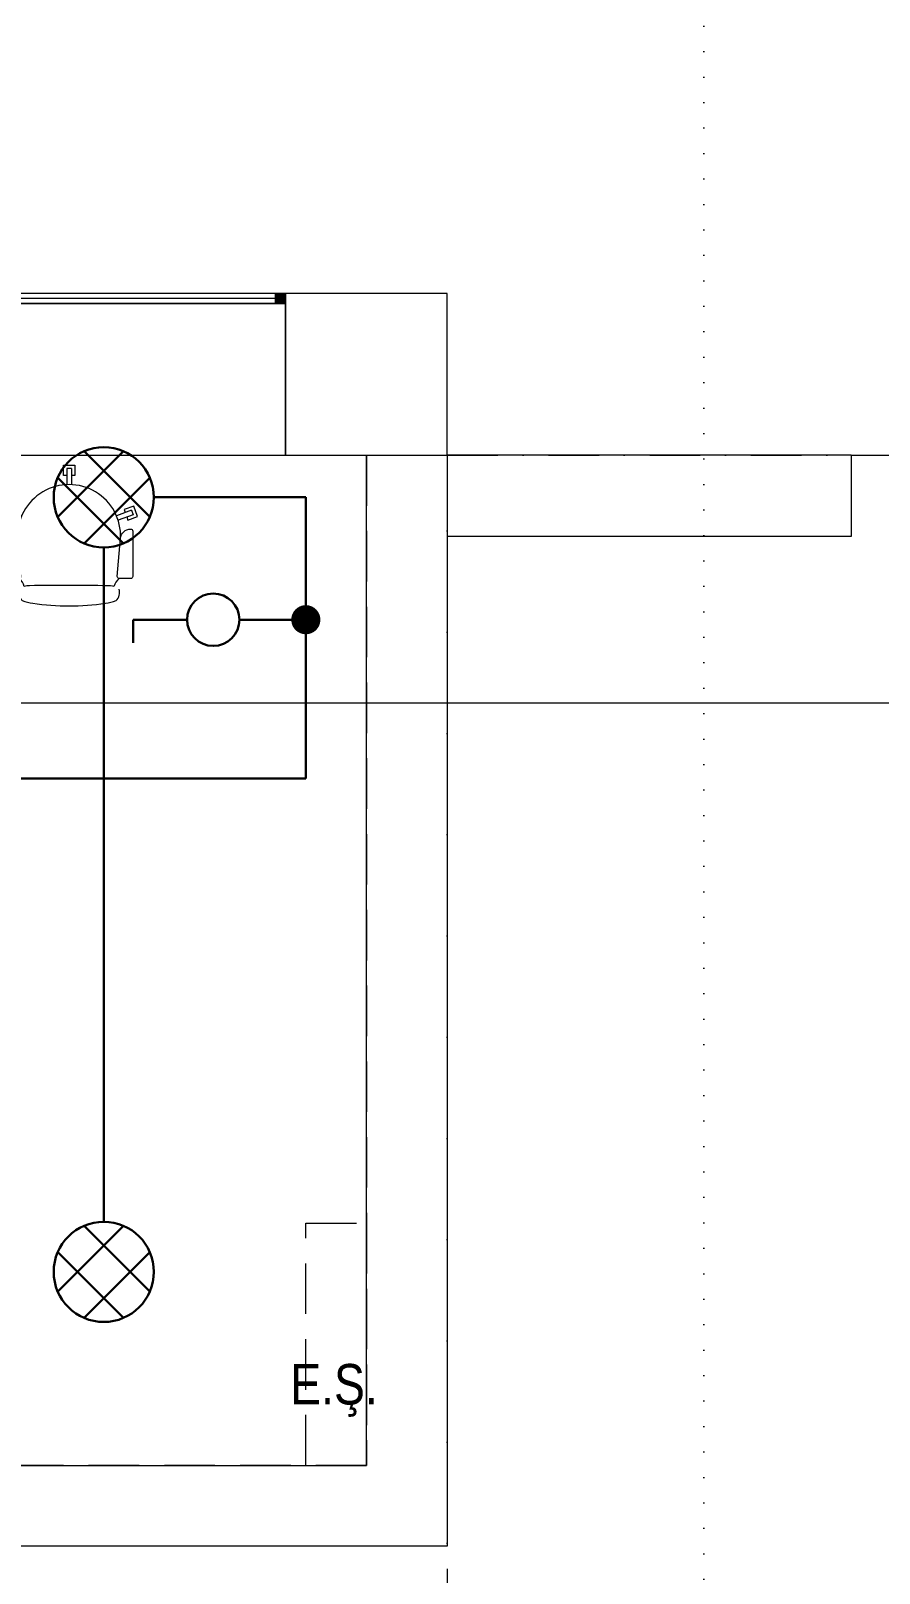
# Model space of a CAD drawing. Header units: metres. Extents: x -13316 to 152404, y -3899 to 30226.
# Drawn here: x 68539 to 68959, y -233 to 530 of the extents above; entities that cross this region are included whole.
import ezdxf

# ---------------------------------------------------------------- set-up
doc = ezdxf.new("R2010")
doc.units = ezdxf.units.M
doc.header["$LTSCALE"] = 100
doc.header["$MEASUREMENT"] = 0
doc.header["$PDMODE"] = 1
for name, pattern in [('DASHDOT2', [0.5, 0.25, -0.125, 0, -0.125]), ('DOT2', [0.125, 0, -0.125]), ('HIDDEN', [0.375, 0.25, -0.125])]:
    doc.linetypes.add(name, pattern=pattern)
doc.layers.get('0').update_dxf_attribs({"color": 9, "lineweight": 9})
for name, color, linetype, lineweight in [('01', 9, 'Continuous', 9), ('05', 9, 'Continuous', 9), ('06D', 9, 'Continuous', 9), ('10', 9, 'Continuous', 9), ('15', 9, 'Continuous', 9), ('20', 9, 'DOT2', 9), ('21', 9, 'Continuous', 9), ('21_mahal200', 9, 'Continuous', 9), ('24', 9, 'DASHDOT2', 9), ('E-2x26W GÖMME PL COMPACT FLUORESAN ARMATÜR', 7, 'Continuous', 30), ('E-ANAHTAR', 7, 'Continuous', 30), ('E-KABLO', 7, 'Continuous', 30)]:
    doc.layers.add(name, color=color, linetype=linetype, lineweight=lineweight)
doc.styles.add('MuuM_TEXT-STANDART', font='ARIALN.TTF')
doc.dimstyles.new('MuuM_DIM200', dxfattribs={"dimscale": 20, "dimtxt": 2, "dimasz": 1, "dimexe": 1, "dimexo": 1, "dimgap": 1, "dimtad": 1, "dimdec": 1, "dimrnd": 0.5, "dimdsep": 46, "dimtxsty": 'MuuM_TEXT-STANDART', "dimblk": 'ARCHTICK', "dimcen": 0, "dimdle": 0.15, "dimclrd": 256, "dimclre": 256, "dimclrt": 256, "dimadec": 0, "dimazin": 0, "dimtfac": 5, "dimtdec": 1, "dimtix": 1, "dimtmove": 2, "dimatfit": 3, "dimldrblk": 'DOT', "dimfxl": 3, "dimfxlon": 1, "dimtolj": 1, "dimlwd": -1, "dimlwe": -1, "dimarcsym": 0})

# ---------------------------------------------------------------- blocks, each defined once
blk = doc.blocks.new('p-akslar_yeni')
at = {"layer": '24'}
for points in [[(18840, -8575), (20860.95, -8575)], [(18840, -8575), (18840, -11897.18)]]:
    blk.add_lwpolyline(points, dxfattribs=at)
blk = doc.blocks.new('100_2x26W GÖMME PL COMPACT FLUORESAN ARMATÜR')
at = {"layer": 'E-2x26W GÖMME PL COMPACT FLUORESAN ARMATÜR', "color": 7}
for p, q in [((-1.426, -0.605), (0.605, 1.426)), ((-0.605, 1.426), (1.426, -0.605)), ((-1.426, 0.605), (0.605, -1.426)), ((-0.605, -1.426), (1.426, 0.605))]:
    blk.add_line(p, q, dxfattribs=at)
at = {"layer": 'E-2x26W GÖMME PL COMPACT FLUORESAN ARMATÜR', "color": 4}
blk.add_circle((0, 0), 1.549, dxfattribs=at)
blk = doc.blocks.new('100_ANAHTAR')
at = {"layer": 'E-ANAHTAR', "color": 4}
for p, q in [((0, 5.345), (-0.714, 5.345)), ((0, 3.673), (0, 5.345)), ((0, 2.053), (0, 0))]:
    blk.add_line(p, q, dxfattribs=at)
blk.add_circle((0, 2.863), 0.81, dxfattribs=at)
blk = doc.blocks.new('p-kolon_80x80')
blk.add_lwpolyline([(-40, -40), (40, -40), (40, 40), (-40, 40)], close=True)
blk = doc.blocks.new('1.bod.mimari.elk')
at = {"layer": '01'}
blk.add_blockref('p-kolon_80x80', (12385, -8590), dxfattribs=at)
blk = doc.blocks.new('gr-p-birim eleman')
blk.add_lwpolyline([(-1, 0), (0, 0), (0, 1), (-1, 1)], close=True)
blk = doc.blocks.new('m-o-burosit-p-s')
for p, q in [((-32.07, 29.47), (-24.59, 32.12)), ((31.36, 29.47), (23.88, 32.12)), ((-31.29, 27.28), (-32.07, 29.47)), ((-31.29, 27.28), (-23.77, 29.94)), ((30.58, 27.28), (23.05, 29.94)), ((30.58, 27.28), (31.36, 29.47)), ((-1.52, 6.65), (-1.52, 14.56)), ((0.81, 6.65), (0.81, 14.56)), ((-1.52, 6.65), (0.81, 6.65))]:
    blk.add_line(p, q)
for points in [[(24.34, 66.31, 0.288334), (22.89, 71.95, 0.063046), (17.64, 73.3, 0.040602), (-0.36, 74.55, 0.040602), (-18.36, 73.3, 0.063046), (-23.61, 71.95, 0.288334), (-25.05, 66.31)], [(-22.56, 65.01, 0.08948), (-19.21, 64.65, 0.009114), (-0.36, 64.45, 0.007133), (19.31, 64.63, 0.067763), (21.85, 65.01, 0.067763)]]:
    blk.add_lwpolyline(points, format="xyb")
for points in [[(-30.81, 61.05), (-25.2, 61.05, -0.439586), (-24.21, 59.96), (-25.83, 41.12, -0.389289), (-30.81, 36.55, -0.414214), (-31.81, 37.55), (-31.81, 60.05, -0.414214)], [(30.1, 61.05), (24.49, 61.05, 0.439586), (23.49, 59.96), (25.12, 41.12, 0.389289), (30.1, 36.55, 0.414214), (31.1, 37.55), (31.1, 60.05, 0.414214)]]:
    blk.add_lwpolyline(points, format="xyb", close=True)
for points in [[(-28.91, 30.59), (-29.44, 32.09), (-34.15, 30.42), (-32.32, 25.23), (-27.6, 26.9), (-28.13, 28.4)], [(28.2, 30.59), (28.72, 32.09), (33.44, 30.42), (31.61, 25.23), (26.89, 26.9), (27.42, 28.4)], [(0.81, 10), (2.39, 10), (2.39, 5), (-3.11, 5), (-3.11, 10), (-1.52, 10)]]:
    blk.add_lwpolyline(points)
for centre, radius, start, end in [((-28.88, 66.36), 6.47, 304.70897, 347.86293), ((28.17, 66.36), 6.47, 192.13707, 235.29103), ((-0.36, 40.04), 25.49, 177.57583, 2.42417)]:
    blk.add_arc(centre, radius, start, end)
blk.add_point((0, 0))
blk = doc.blocks.new('P-KURANGLEZ')
at = {"layer": '01'}
blk.add_lwpolyline([(7525, -500), (12385, -500), (12385, -5), (12385, 0), (12425, 0), (12425, -540), (7525, -540)], close=True, dxfattribs=at)
blk = doc.blocks.new('prf-10x10')
blk.add_lwpolyline([(-5, -5), (5, -5), (5, 5), (-5, 5)], close=True)
at = {"color": 255}
blk.add_solid([(-5, -5), (5, -5), (-5, 5), (5, 5)], dxfattribs=at)
at = {"layer": '10'}
blk.add_point((0, 0), dxfattribs=at)
blk = doc.blocks.new('*U633')
at = {"layer": '06D'}
blk.add_lwpolyline([(-2.5, 225), (2.5, 225), (2.5, 0), (-2.5, 0)], close=True, dxfattribs=at)
at = {"layer": '15'}
blk.add_lwpolyline([(0, 220), (0, 5)], dxfattribs=at)
at = {"layer": '10', "xscale": 0.5, "yscale": 0.5, "rotation": 90}
for p in [(0, 222.5), (0, 2.5)]:
    blk.add_blockref('prf-10x10', p, dxfattribs=at)
blk = doc.blocks.new('_ArchTick')
at = {"color": 0, "linetype": 'ByBlock', "const_width": 0.15}
blk.add_lwpolyline([(-0.5, -0.5), (0.5, 0.5)], dxfattribs=at)
blk = doc.blocks.new('_Dot')
at = {"color": 0, "linetype": 'ByBlock', "lineweight": -2}
blk.add_line((-0.5, 0), (-1, 0), dxfattribs=at)
at = {"color": 0, "linetype": 'ByBlock', "const_width": 0.5}
blk.add_lwpolyline([(-0.25, 0, 1), (0.25, 0, 1)], format="xyb", close=True, dxfattribs=at)
blk = doc.blocks.new('1.bod.mimari1.elk')
at = {"layer": '06D'}
blk.add_lwpolyline([(12625.01, -8630), (12425, -8630), (12425, -8670), (12625.01, -8670)], close=True, dxfattribs=at)
at = {"layer": '20'}
blk.add_lwpolyline([(11136.56, -4590), (12116.71, -5194.47), (12552, -6338.67), (12552, -9327.81), (12425, -9504.28)], dxfattribs=at)
at = {"layer": '20', "linetype": 'HIDDEN'}
for points in [[(12385, -9130), (11320, -9130), (11320, -8630), (12385, -8630)], [(12355, -9010), (12385, -9010), (12385, -9130), (12355, -9130)]]:
    blk.add_lwpolyline(points, close=True, dxfattribs=at)
at = {"xscale": -1, "rotation": 270}
blk.add_blockref('*U633', (12120, -8552.5), dxfattribs=at)
at = {"layer": '01'}
blk.add_blockref('P-KURANGLEZ', (0, -8630), dxfattribs=at)
at = {"layer": '05', "xscale": 75.00000000000004, "yscale": 215, "rotation": 90}
blk.add_blockref('gr-p-birim eleman', (12345, -8555), dxfattribs=at)
at = {"layer": '05', "rotation": 180}
blk.add_blockref('m-o-burosit-p-s', (12237.5, -8630), dxfattribs=at)
at = {"layer": '21', "style": 'MuuM_TEXT-STANDART'}
blk.add_text('E.Ş.', height=20, dxfattribs=at).set_placement((12347.3, -9099.78))
at = {"layer": '21_mahal200'}
blk.add_leader([(11956.34, -8752.49), (12700.75, -8752.49)], dimstyle='MuuM_DIM200', override={"dimasz": 1, "dimfxl": 10}, dxfattribs=at)

msp = doc.modelspace()

# ---------------------------------------------------------------- linework, layer by layer
at = {"layer": 'E-KABLO', "color": 6}
for p, q in [((68675, 299.15), (68599.79, 299.15)), ((68675, 238.57), (68675, 299.15)), ((68575.01, 274.37), (68575.01, -59.39)), ((68675, 160), (68675, 238.57)), ((68365.54, 160), (68675, 160))]:
    msp.add_line(p, q, dxfattribs=at)
at = {"layer": 'E-KABLO', "color": 4, "linetype": 'Continuous', "const_width": 7.2}
msp.add_lwpolyline([(68675, 242.17, 1), (68675, 234.97, 1)], format="xyb", close=True, dxfattribs=at)

# ---------------------------------------------------------------- block references
at = {"layer": '06D'}
for name in ['1.bod.mimari.elk', '1.bod.mimari1.elk']:
    msp.add_blockref(name, (56320, 8950), dxfattribs=at)
at = {"layer": '24'}
msp.add_blockref('p-akslar_yeni', (49905, 8895), dxfattribs=at)
at = {"layer": 'E-2x26W GÖMME PL COMPACT FLUORESAN ARMATÜR', "xscale": 16, "yscale": 16, "zscale": 16}
for p in [(68575.01, 299.15), (68575.01, -84.17)]:
    msp.add_blockref('100_2x26W GÖMME PL COMPACT FLUORESAN ARMATÜR', p, dxfattribs=at)
at = {"layer": 'E-ANAHTAR', "xscale": 16, "yscale": 16, "zscale": 16, "rotation": 90}
msp.add_blockref('100_ANAHTAR', (68675, 238.57), dxfattribs=at)

doc.saveas('drawing.dxf')
